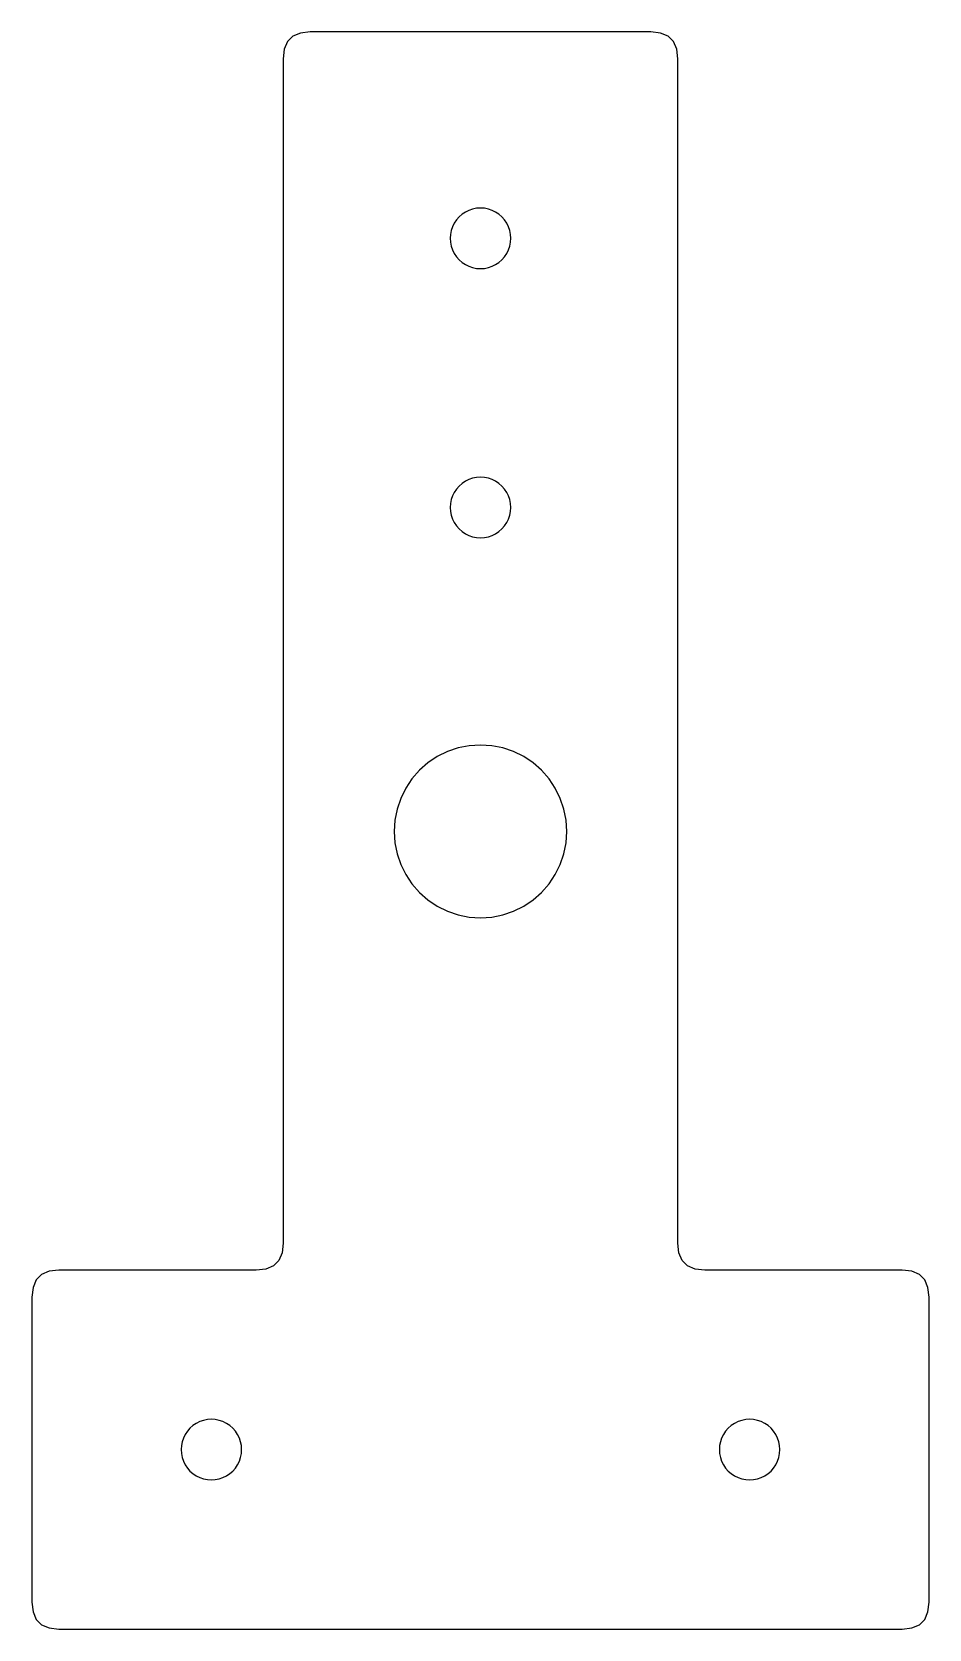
# Model space of a CAD drawing. Header units: millimetres. Extents: x -50 to 50, y -20 to 158.
import ezdxf

# ---------------------------------------------------------------- set-up
doc = ezdxf.new("R2010")
doc.units = ezdxf.units.MM

msp = doc.modelspace()

# ---------------------------------------------------------------- linework, layer by layer
at = {"layer": 'HOLES'}
for points in [[(3.375, 135), (3.3461, 135.4405), (3.26, 135.8735), (3.1181, 136.2916), (2.9228, 136.6875), (2.6776, 137.0546), (2.3865, 137.3865), (2.0546, 137.6776), (1.6875, 137.9228), (1.2916, 138.1181), (0.8735, 138.26), (0.4405, 138.3461), (0, 138.375), (-0.4405, 138.3461), (-0.8735, 138.26), (-1.2916, 138.1181), (-1.6875, 137.9228), (-2.0546, 137.6776), (-2.3865, 137.3865), (-2.6776, 137.0546), (-2.9228, 136.6875), (-3.1181, 136.2916), (-3.26, 135.8735), (-3.3461, 135.4405), (-3.375, 135), (-3.3461, 134.5595), (-3.26, 134.1265), (-3.1181, 133.7084), (-2.9228, 133.3125), (-2.6776, 132.9454), (-2.3865, 132.6135), (-2.0546, 132.3224), (-1.6875, 132.0772), (-1.2916, 131.8819), (-0.8735, 131.74), (-0.4405, 131.6539), (0, 131.625), (0.4405, 131.6539), (0.8735, 131.74), (1.2916, 131.8819), (1.6875, 132.0772), (2.0546, 132.3224), (2.3865, 132.6135), (2.6776, 132.9454), (2.9228, 133.3125), (3.1181, 133.7084), (3.26, 134.1265), (3.3461, 134.5595)], [(3.375, 105), (3.3461, 105.4405), (3.26, 105.8735), (3.1181, 106.2916), (2.9228, 106.6875), (2.6776, 107.0546), (2.3865, 107.3865), (2.0546, 107.6776), (1.6875, 107.9228), (1.2916, 108.1181), (0.8735, 108.26), (0.4405, 108.3461), (0, 108.375), (-0.4405, 108.3461), (-0.8735, 108.26), (-1.2916, 108.1181), (-1.6875, 107.9228), (-2.0546, 107.6776), (-2.3865, 107.3865), (-2.6776, 107.0546), (-2.9228, 106.6875), (-3.1181, 106.2916), (-3.26, 105.8735), (-3.3461, 105.4405), (-3.375, 105), (-3.3461, 104.5595), (-3.26, 104.1265), (-3.1181, 103.7084), (-2.9228, 103.3125), (-2.6776, 102.9454), (-2.3865, 102.6135), (-2.0546, 102.3224), (-1.6875, 102.0772), (-1.2916, 101.8819), (-0.8735, 101.74), (-0.4405, 101.6539), (0, 101.625), (0.4405, 101.6539), (0.8735, 101.74), (1.2916, 101.8819), (1.6875, 102.0772), (2.0546, 102.3224), (2.3865, 102.6135), (2.6776, 102.9454), (2.9228, 103.3125), (3.1181, 103.7084), (3.26, 104.1265), (3.3461, 104.5595)], [(9.625, 68.9), (9.5427, 70.1563), (9.297, 71.3911), (8.8923, 72.5833), (8.3355, 73.7125), (7.636, 74.7593), (6.8059, 75.7059), (5.8593, 76.536), (4.8125, 77.2355), (3.6833, 77.7923), (2.4911, 78.197), (1.2563, 78.4427), (0, 78.525), (-1.2563, 78.4427), (-2.4911, 78.197), (-3.6833, 77.7923), (-4.8125, 77.2355), (-5.8593, 76.536), (-6.8059, 75.7059), (-7.636, 74.7593), (-8.3355, 73.7125), (-8.8923, 72.5833), (-9.297, 71.3911), (-9.5427, 70.1563), (-9.625, 68.9), (-9.5427, 67.6437), (-9.297, 66.4089), (-8.8923, 65.2167), (-8.3355, 64.0875), (-7.636, 63.0407), (-6.8059, 62.0941), (-5.8593, 61.264), (-4.8125, 60.5645), (-3.6833, 60.0077), (-2.4911, 59.603), (-1.2563, 59.3573), (0, 59.275), (1.2563, 59.3573), (2.4911, 59.603), (3.6833, 60.0077), (4.8125, 60.5645), (5.8593, 61.264), (6.8059, 62.0941), (7.636, 63.0407), (8.3355, 64.0875), (8.8923, 65.2167), (9.297, 66.4089), (9.5427, 67.6437)], [(-26.625, 0), (-26.6539, 0.4405), (-26.74, 0.8735), (-26.8819, 1.2916), (-27.0772, 1.6875), (-27.3224, 2.0546), (-27.6135, 2.3865), (-27.9454, 2.6776), (-28.3125, 2.9228), (-28.7084, 3.1181), (-29.1265, 3.26), (-29.5595, 3.3461), (-30, 3.375), (-30.4405, 3.3461), (-30.8735, 3.26), (-31.2916, 3.1181), (-31.6875, 2.9228), (-32.0546, 2.6776), (-32.3865, 2.3865), (-32.6776, 2.0546), (-32.9228, 1.6875), (-33.1181, 1.2916), (-33.26, 0.8735), (-33.3461, 0.4405), (-33.375, 0), (-33.3461, -0.4405), (-33.26, -0.8735), (-33.1181, -1.2916), (-32.9228, -1.6875), (-32.6776, -2.0546), (-32.3865, -2.3865), (-32.0546, -2.6776), (-31.6875, -2.9228), (-31.2916, -3.1181), (-30.8735, -3.26), (-30.4405, -3.3461), (-30, -3.375), (-29.5595, -3.3461), (-29.1265, -3.26), (-28.7084, -3.1181), (-28.3125, -2.9228), (-27.9454, -2.6776), (-27.6135, -2.3865), (-27.3224, -2.0546), (-27.0772, -1.6875), (-26.8819, -1.2916), (-26.74, -0.8735), (-26.6539, -0.4405)], [(33.375, 0), (33.3461, 0.4405), (33.26, 0.8735), (33.1181, 1.2916), (32.9228, 1.6875), (32.6776, 2.0546), (32.3865, 2.3865), (32.0546, 2.6776), (31.6875, 2.9228), (31.2916, 3.1181), (30.8735, 3.26), (30.4405, 3.3461), (30, 3.375), (29.5595, 3.3461), (29.1265, 3.26), (28.7084, 3.1181), (28.3125, 2.9228), (27.9454, 2.6776), (27.6135, 2.3865), (27.3224, 2.0546), (27.0772, 1.6875), (26.8819, 1.2916), (26.74, 0.8735), (26.6539, 0.4405), (26.625, 0), (26.6539, -0.4405), (26.74, -0.8735), (26.8819, -1.2916), (27.0772, -1.6875), (27.3224, -2.0546), (27.6135, -2.3865), (27.9454, -2.6776), (28.3125, -2.9228), (28.7084, -3.1181), (29.1265, -3.26), (29.5595, -3.3461), (30, -3.375), (30.4405, -3.3461), (30.8735, -3.26), (31.2916, -3.1181), (31.6875, -2.9228), (32.0546, -2.6776), (32.3865, -2.3865), (32.6776, -2.0546), (32.9228, -1.6875), (33.1181, -1.2916), (33.26, -0.8735), (33.3461, -0.4405)]]:
    msp.add_lwpolyline(points, close=True, dxfattribs=at)
at = {"layer": 'OUTLINE'}
msp.add_lwpolyline([(-50, -17), (-49.88, -18.08), (-49.52, -18.92), (-48.92, -19.52), (-48.08, -19.88), (-47, -20), (47, -20), (48.08, -19.88), (48.92, -19.52), (49.52, -18.92), (49.88, -18.08), (50, -17), (50, 17), (49.88, 18.08), (49.52, 18.92), (48.92, 19.52), (48.08, 19.88), (47, 20), (25, 20), (23.92, 20.12), (23.08, 20.48), (22.48, 21.08), (22.12, 21.92), (22, 23), (22, 155), (21.88, 156.08), (21.52, 156.92), (20.92, 157.52), (20.08, 157.88), (19, 158), (-19, 158), (-20.08, 157.88), (-20.92, 157.52), (-21.52, 156.92), (-21.88, 156.08), (-22, 155), (-22, 23), (-22.12, 21.92), (-22.48, 21.08), (-23.08, 20.48), (-23.92, 20.12), (-25, 20), (-47, 20), (-48.08, 19.88), (-48.92, 19.52), (-49.52, 18.92), (-49.88, 18.08), (-50, 17)], close=True, dxfattribs=at)

doc.saveas('drawing.dxf')
